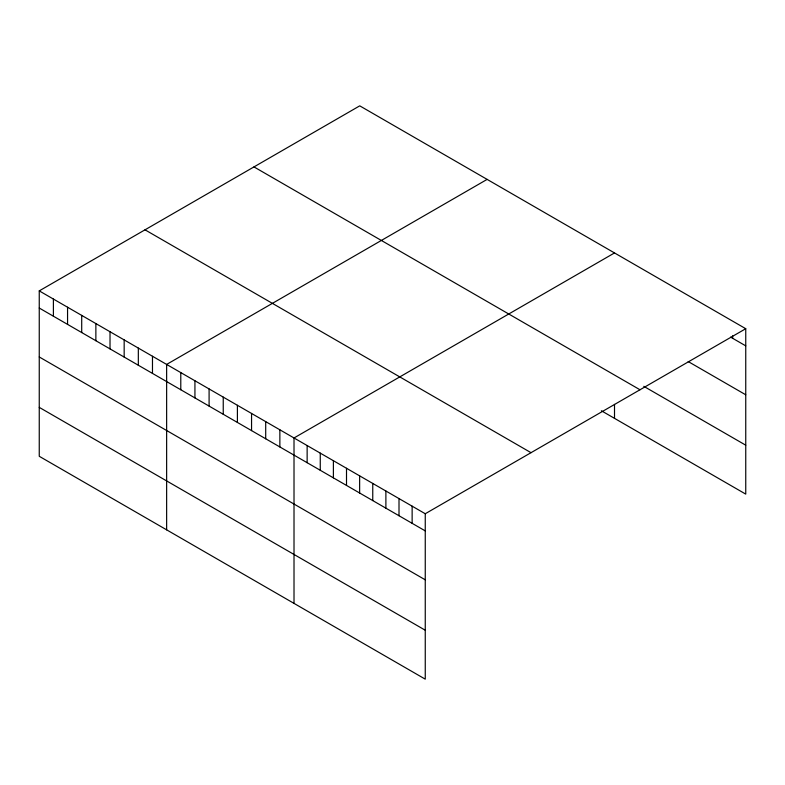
<?xml version="1.0" encoding="UTF-8"?>
<svg xmlns="http://www.w3.org/2000/svg" width="785" height="785" viewBox="0 0 785 785"><rect width="100%" height="100%" fill="white"/><g stroke="black" fill="none" stroke-linecap="round" stroke-linejoin="round"><path stroke-width="1.18" d="M39.25 290.882L425.254 513.743L425.254 679.153L39.25 456.291L39.25 290.882L359.746 105.847L745.75 328.709L745.75 494.118L601.369 410.761M487.122 179.392L166.636 364.426L166.636 529.836M614.508 252.937L294.012 437.971L294.012 603.38M425.254 513.743L745.75 328.709M730.609 337.118L745.75 345.861M688.209 361.561L745.75 394.786M643.788 386.328L745.75 445.193M253.977 166.911L639.991 389.762M145.009 229.819L531.023 452.68M39.25 308.034L425.254 530.895M39.25 356.959L425.254 579.821M39.25 407.366L425.254 630.227M732.621 335.833L732.621 338.286M614.508 404.373L614.508 418.346M412.135 506.158L412.135 523.32M399.006 498.583L399.006 515.745M385.886 491.008L385.886 508.16M372.757 483.432L372.757 500.585M359.638 475.857L359.638 493.009M346.509 468.272L346.509 485.434M333.389 460.697L333.389 477.859M320.26 453.122L320.26 470.274M307.141 445.546L307.141 462.699M279.862 429.797L279.862 446.95M265.703 421.623L265.703 438.786M251.553 413.45L251.553 430.612M237.404 405.286L237.404 422.438M223.244 397.112L223.244 414.264M209.095 388.938L209.095 406.09M194.935 380.764L194.935 397.926M180.786 372.6L180.786 389.752M152.476 356.253L152.476 373.405M138.327 348.079L138.327 365.241M124.167 339.905L124.167 357.067M110.018 331.741L110.018 348.893M95.868 323.567L95.868 340.719M81.709 315.393L81.709 332.555M67.559 307.22L67.559 324.382M53.4 299.056L53.4 316.208"/></g></svg>
